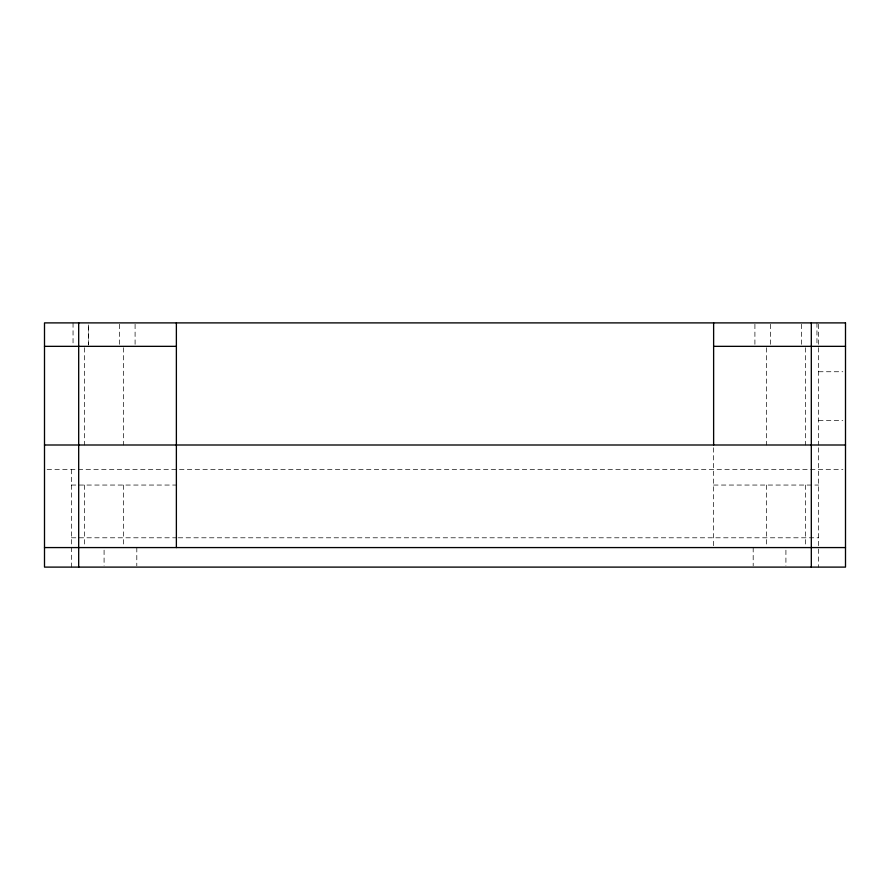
<?xml version="1.0" encoding="UTF-8"?>
<svg xmlns="http://www.w3.org/2000/svg" width="890" height="890" viewBox="0 0 890 890"><rect width="100%" height="100%" fill="white"/><g stroke="black" fill="none" stroke-linecap="round" stroke-linejoin="round"><path stroke-width="0.67" stroke-dasharray="4.45 3.34" d="M818.633 371.742L842.819 371.742M818.633 420.581L842.819 420.581M47.103 469.419L842.897 469.419M71.367 485.05L176.376 485.05M713.624 485.05L818.633 485.05M71.367 537.794L176.921 537.794M178.311 537.794L818.633 537.794M818.633 324.283L818.633 445M818.633 447.77L818.633 567.108M816.953 322.892L816.953 344.964M805.45 347.734L805.45 445M805.45 485.05L805.45 546.349M801.434 324.272L801.434 344.964M785.915 550.176L785.915 565.806M770.406 324.272L770.406 344.964M766.379 347.734L766.379 445M766.379 485.05L766.379 546.349M754.909 324.272L754.909 344.964M753.185 547.572L753.185 565.806M713.624 447.77L713.624 546.182M136.815 547.572L136.793 565.806M135.091 324.272L135.091 344.964M123.621 347.734L123.621 445M123.621 485.05L123.621 546.349M119.594 324.272L119.56 344.964M104.086 550.176L104.086 565.806M84.55 347.734L84.55 445M84.55 485.05L84.55 546.349M73.047 322.892L73.047 344.964M71.367 469.419L71.367 567.108M88.566 344.964L88.566 324.272L88.544 344.964"/><path stroke-width="1.33" d="M44.5 346.344L176.376 346.344M713.624 346.344L845.5 346.344M44.5 445L845.5 445M44.5 547.572L845.5 547.572M811.313 322.892L811.313 567.108M713.624 322.892L713.624 445M176.376 322.892L176.376 547.572M78.687 322.892L78.687 567.108M845.5 322.892L44.5 322.892L44.5 567.108L845.5 567.108L845.5 322.892"/></g></svg>
